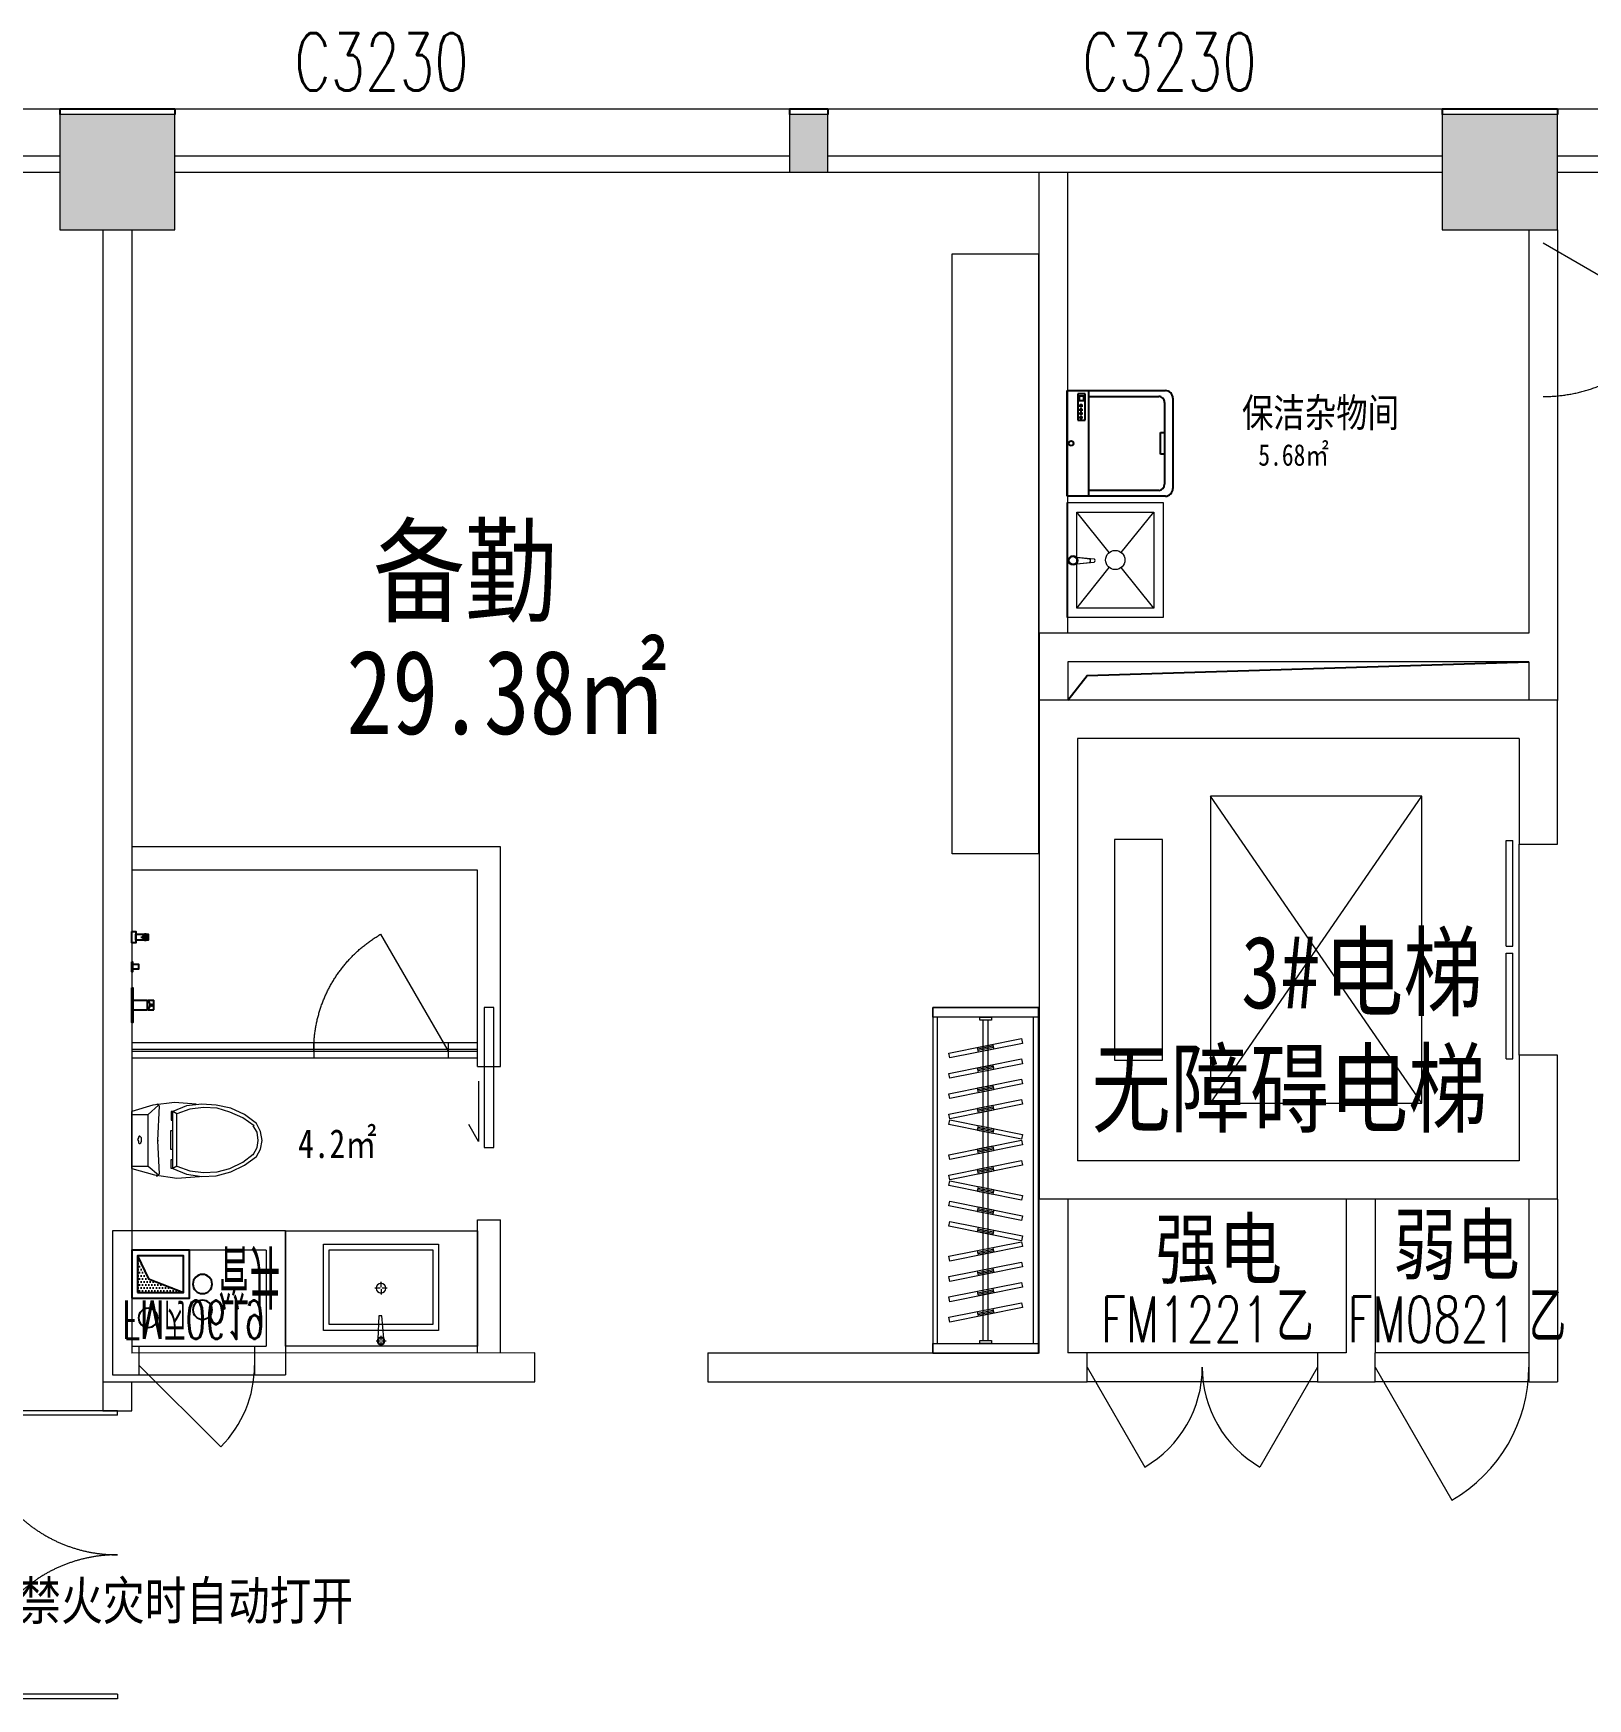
# Model space of a CAD drawing. Header units: millimetres. Extents: x 164760 to 3716174, y -1766400 to 11969.
# Drawn here: x 3548239 to 3556334, y -1512122 to -1503447 of the extents above; entities that cross this region are included whole.
import ezdxf

# ---------------------------------------------------------------- set-up
doc = ezdxf.new("R2010")
doc.units = ezdxf.units.MM
doc.header["$LTSCALE"] = 1000
doc.set_wipeout_variables(frame=1)
doc.linetypes.add('DOT', pattern=[0.2, 0.1, -0.1])
doc.linetypes.add('HIDDEN', pattern=[0.375, 0.25, -0.125, 0, 0])
doc.layers.get('0').update_dxf_attribs({"color": 253, "linetype": 'CONTINUOUS'})
for name, color, linetype in [('3', 253, 'CONTINUOUS'), ('DIM_LEAD', 253, 'CONTINUOUS'), ('FC-Text Annotation', 253, 'CONTINUOUS'), ('FF-FIXT', 253, 'CONTINUOUS'), ('PUB_TEXT', 253, 'CONTINUOUS'), ('SURFACE', 253, 'CONTINUOUS'), ('VPIPE-污水', 253, 'CONTINUOUS'), ('VPIPE-热给水', 253, 'CONTINUOUS'), ('VPIPE-给水', 253, 'CONTINUOUS'), ('WINDOW_TEXT', 253, 'CONTINUOUS'), ('填充', 253, 'CONTINUOUS'), ('洁具', 253, 'CONTINUOUS'), ('风道（排气道）', 253, 'CONTINUOUS')]:
    doc.layers.add(name, color=color, linetype=linetype)
for name, color, linetype, lineweight in [('COLUMN', 253, 'CONTINUOUS', 0), ('DOOR【门】', 253, 'CONTINUOUS', 0), ('FF-Door【门】', 253, 'CONTINUOUS', 0), ('FF-FIXT【洁具】', 253, 'CONTINUOUS', 0), ('FF-FURN【成品家具】', 253, 'CONTINUOUS', 0), ('FF-FURN【成品家私】', 253, 'CONTINUOUS', 0), ('FF-Win【窗】', 253, 'CONTINUOUS', 0), ('MK【门槛线】', 253, 'CONTINUOUS', 0), ('PUB_HATCH', 253, 'CONTINUOUS', 0), ('RC-Modelling【天花造型】', 253, 'CONTINUOUS', 0), ('RC-Text【天花文字】', 253, 'CONTINUOUS', 0), ('STAIR', 253, 'CONTINUOUS', 0), ('TXT【平面空间文字】', 253, 'CONTINUOUS', 0), ('WALL', 253, 'CONTINUOUS', 0), ('Wall【墙体】', 253, 'CONTINUOUS', 0), ('Wall【新建墙】', 253, 'CONTINUOUS', 0), ('WINDOW', 253, 'CONTINUOUS', 0), ('Xline【辅助线】', 253, 'CONTINUOUS', 0)]:
    doc.layers.add(name, color=color, linetype=linetype, lineweight=lineweight)
doc.layers.add('审图', color=253, linetype='CONTINUOUS', plot=False)
doc.styles.add('-宋体', font='', dxfattribs={"width": 0.8})
doc.styles.add('_TCH_WINDOW', font='SIMPLEX', dxfattribs={"bigfont": 'GBCBIG'})
doc.styles.get("Standard").update_dxf_attribs({"font": 'GBENOR', "bigfont": 'GBCBIG'})
doc.styles.add('SUN', font='romans.shx', dxfattribs={"width": 0.8, "bigfont": 'hzdx.shx'})
doc.styles.add('宋体', font='', dxfattribs={"width": 0.7})
doc.styles.add('文字', font='')
doc.styles.get('-宋体').set_extended_font_data('SimSun')
doc.styles.get('宋体').set_extended_font_data('SimSun')
doc.styles.get('文字').set_extended_font_data('SimSun')

# ---------------------------------------------------------------- blocks, each defined once
blk = doc.blocks.new('$WINLIB2D$00000004')
for p, q in [((-0.5, 0.5), (0.5, 0.5)), ((-0.5, 0.5), (-0.5, -0.5)), ((0.5, -0.5), (0.5, 0.5)), ((-0.5, 0.2405796575893152), (0.5, 0.2405796575893152)), ((-0.5, -0.5), (0.5, -0.5))]:
    blk.add_line(p, q)
blk = doc.blocks.new('海龙_0918165925')
at = {"layer": 'PUB_HATCH'}
for points in [[(17700, -600.0000000114087), (18300, -600.0000000114087), (18300, -1.14087015e-08), (17700, -1.14087015e-08)], [(21500.00000011362, -300.0000000935979), (21700.00000001211, -300.0000000935979), (21700.00000001211, -9.35979187e-08), (21500.00000011362, -9.35979187e-08)], [(24899.99999999907, -600.0000000111758), (25499.99999999907, -600.0000000111758), (25499.99999999907, -1.11758709e-08), (24899.99999999907, -1.11758709e-08)]]:
    blk.add_hatch(color=256, dxfattribs=at).paths.add_polyline_path(points)
at = {"layer": 'COLUMN'}
for p, q in [((18300, -1.14087015e-08), (17700, -1.14087015e-08)), ((25499.99999999907, -1.11758709e-08), (24899.99999999907, -1.11758709e-08)), ((17699.99999991059, -300.0000000016298), (17700, -600.0000000114087)), ((18300, -600.0000000114087), (18299.99999991059, -300.0000000938308)), ((24899.99999991059, -300.0000000817236), (24899.99999999907, -600.0000000111758)), ((25499.99999999907, -600.0000000111758), (25499.99999991059, -300.0000016842969)), ((17700, -600.0000000114087), (18300, -600.0000000114087)), ((24899.99999999907, -600.0000000111758), (25499.99999999907, -600.0000000111758))]:
    blk.add_line(p, q, dxfattribs=at)
blk = doc.blocks.new('$TCHSYS$LDOR22D')
for p, q in [((-0.5166666666663638, 0.8332552583810156), (-0.0166666666667101, 0.8332552583810156)), ((-0.5166666666663638, 0.8332552583810156), (-0.5166666666663638, 0.6666666666662593)), ((-0.0166666666667101, 0.8332552583810156), (-0.0166666666667101, 0.6666666666662593)), ((0.0166666666666089, 0.8332552583810156), (0.0166666666666089, 0.6666666666662593)), ((0.0166666666666089, 0.8332552583810156), (0.5166666666662572, 0.8332552583810156)), ((0.5166666666662572, 0.8332552583810156), (0.5166666666662572, 0.6666666666662593)), ((-0.5166666666663638, 0.6666666666662593), (-0.0166666666667101, 0.6666666666662593)), ((0.0166666666666089, 0.6666666666662593), (0.5166666666662572, 0.6666666666662593)), ((-0.5000000000000071, 0.4999999999999858), (0.5000000000000373, 0.4999999999999858))]:
    blk.add_line(p, q)
blk = doc.blocks.new('$DorLib2D$00000214')
at = {"color": 0}
blk.add_line((0.4999999999999894, 1.07e-14), (4.62e-14, 0.8660254037843593), dxfattribs=at)
blk.add_arc((0.5000000000005472, -6.359e-13), 1.0000000000008, 120.0000000001199, 180, dxfattribs=at)
blk = doc.blocks.new('$DorLib2D$00000215')
at = {"color": 0}
for p, q in [((-0.4999999999999912, 7.1e-15), (-0.2500000000000249, 0.4330127018921673)), ((0.5000000000000089, 7.1e-15), (0.2500000000000355, 0.4330127018921708))]:
    blk.add_line(p, q, dxfattribs=at)
for centre, radius, start, end in [((-0.4999999999992113, 3.837e-13), 0.4999999999992167, 0, 60.00000000009565), ((0.4999999999988507, 5.151e-13), 0.4999999999989192, 119.9999999999043, 180)]:
    blk.add_arc(centre, radius, start, end, dxfattribs=at)
blk = doc.blocks.new('DOOR_D02')
at = {"layer": 'FF-Door【门】'}
for p, q in [((-0.4842105263157892, 0.4997506303355456), (-0.4999999999999997, 0.4997506303355456)), ((-0.4999999999999997, 0), (-0.4999999999999997, 0.4997506303355456)), ((-0.4842105263157892, 0), (-0.4842105263157892, 0.5000000000000019)), ((0.4842105263157892, 0), (0.4842105263157892, 0.5000000000000019)), ((0.4842105263157892, 0.4997506303355456), (0.4999999999999997, 0.4997506303355456)), ((0.4999999999999997, 0), (0.4999999999999997, 0.4997506303355456)), ((-0.4842105263157892, 0), (-0.4999999999999997, 0)), ((0.4842105263157892, 0), (0.4999999999999997, 0))]:
    blk.add_line(p, q, dxfattribs=at)
at = {"layer": 'FF-Door【门】', "color": 8, "linetype": 'HIDDEN', "ltscale": 15}
for centre, start, end in [((-0.4999999999999997, 0), 0, 90), ((0.4995012606710915, -2e-16), 89.99999999999999, 180)]:
    blk.add_arc(centre, 0.4997506303355456, start, end, dxfattribs=at)
blk = doc.blocks.new('A$C78EA0098')
at = {"color": 33, "linetype": 'Continuous'}
for p, q in [((47.00000128359533, 353.7500000006403), (90.00000128336251, 353.7500000006403)), ((68.50000128359534, 375.2500000005239), (68.50000128359534, 332.2500000007567))]:
    blk.add_line(p, q, dxfattribs=at)
for p, q in [((4.999999124091118, 24.99999973730883, 9.256461575e-07), (81.00000097975135, 24.99999973725062, 9.256461575e-07)), ((81.00000097951852, -25.00000026274938, 3.560162716e-07), (81.00000097951852, 24.99999973725062, 3.560162716e-07)), ((81.00000097951852, 19.99999973730882, 9.256461575e-07), (87.98346753581427, 19.99999973725062, 9.256461575e-07)), ((84.0000009795185, 24.99999973725062, 9.256461575e-07), (114.0000009795185, 24.99999973725062, 9.256461575e-07)), ((84.0000009795185, 19.99999973730882, 3.560162716e-07), (84.0000009795185, 24.99999973725062, 3.560162716e-07)), ((114.0000009795185, -25.00000026274938, -2.136136142e-07), (114.0000009795185, 24.99999973725062, 3.560162716e-07)), ((4.999999124091118, -25.00000026274938, 3.560162716e-07), (81.00000097951852, -25.00000026274938, 3.560162716e-07)), ((81.00000097951852, -20.00000026274938, 3.560162716e-07), (87.98346753581427, -20.00000026274938, 3.560162716e-07)), ((84.0000009795185, -25.00000026274938, 3.560162716e-07), (84.0000009795185, -20.00000026274938, 3.560162716e-07)), ((84.00000097975135, -25.00000026274938, 3.560162716e-07), (114.0000009795185, -25.00000026274938, 3.560162716e-07))]:
    blk.add_line(p, q)
for points in [[(1.4293473214e-06, 383.7500000006403), (20.00000113737769, 383.7500000006403), (20.00000113737769, 323.7500000006403), (1.4293473214e-06, 323.7500000006403)], [(20.00000113737769, 368.7500000006403), (85.00000121048652, 368.7500000006403), (85.00000121048652, 338.7500000006403), (20.00000113737769, 338.7500000006403)], [(6.619375199e-07, 226.0000000006403), (3.000000408617779, 226.0000000006403), (3.000000408617779, 174.0000000006403), (6.619375199e-07, 174.0000000006403)], [(3.000000408617779, 212.5000000006403), (33.50000047450885, 212.5000000006403), (33.50000047450885, 187.5000000006403), (3.000000408617779, 187.5000000006403)], [(0, 90), (4.999999124091118, 90), (4.999999124091118, -90), (0, -90)]]:
    blk.add_lwpolyline(points, close=True)
for centre, radius in [((68.50000128359534, 353.7500000006403), 11.49999999988358), ((104.0000009795185, -2.62807589e-07, 7.12013287e-08), 5)]:
    blk.add_circle(centre, radius, dxfattribs=at)
blk.add_arc((57.75000097928568, -2.627493814e-07, 9.256461575e-07), 36.2500000002529, 316.397181032414, 43.60281896758604)
blk = doc.blocks.new('PQD')
at = {"layer": '填充'}
h = blk.add_hatch(dxfattribs=at)
h.set_pattern_fill('DOTS', color=256, scale=10, style=0)
h.set_pattern_definition([(0, (0, 0), (7.9375, 15.875), [0, -15.875])])
h.paths.add_polyline_path([(517039.3606534046, 222520.7432957545), (516799.3606534047, 222520.7432957545), (516799.3606534047, 222330.7432957545), (516857.0893016653, 222450.5852683169)])
blk.add_lwpolyline([(516799.3606534047, 222330.7432957545), (516857.0893016653, 222450.5852683169), (517039.3606534046, 222520.7432957545)], dxfattribs=at)
at = {"layer": '风道（排气道）'}
for points in [[(516769.3606534046, 222550.7432957545), (517069.3606534046, 222550.7432957545), (517069.3606534046, 222300.7432957546), (516769.3606534046, 222300.7432957546)], [(516799.3606534047, 222520.7432957545), (517039.3606534046, 222520.7432957545), (517039.3606534046, 222330.7432957545), (516799.3606534047, 222330.7432957545)]]:
    blk.add_lwpolyline(points, close=True, dxfattribs=at)
blk = doc.blocks.new('$DorLib2D$00000114')
at = {"color": 0}
blk.add_line((0.4999999999999965, 3.6e-15), (-0.2071067811864751, 0.7071067811864858), dxfattribs=at)
blk.add_arc((0.5000000000013856, -1.1546e-12), 1.000000000001696, 135, 180, dxfattribs=at)
blk = doc.blocks.new('ZL_08130967')
at = {"layer": 'WINDOW'}
for p, q in [((-300.0000002686866, -374.2640686905361), (300.000000268803, -374.2640686906525)), ((-300.0000002686866, -374.2640686905361), (-300.0000002686866, -524.2640686903324)), ((300.000000268803, -524.2640686906525), (300.000000268803, -374.2640686906526)), ((-300.000000268803, -524.2640686906525), (300.000000268803, -524.2640686906525))]:
    blk.add_line(p, q, dxfattribs=at)
at = {"layer": 'WINDOW', "xscale": -600, "yscale": 600, "zscale": -600}
blk.add_blockref('$DorLib2D$00000114', (2.594897524e-07, -424.2640687119565), dxfattribs=at)
blk = doc.blocks.new('ZL_08155714')
at = {"layer": 'VPIPE-污水'}
blk.add_circle((-129.1592930657789, -712.0164852384477), 50, dxfattribs=at)
at = {"layer": 'VPIPE-热给水'}
blk.add_circle((153.8974417122081, -888.4944701527711), 50, dxfattribs=at)
at = {"layer": 'VPIPE-给水'}
blk.add_circle((153.8974417112767, -754.4488298522773), 50, dxfattribs=at)
at = {"layer": 'WALL'}
for p, q in [((-314.6437028925866, -1164.930908717448), (-314.6437028953806, -414.930906051537)), ((-314.6437028953806, -414.930906051537), (585.3562970589846, -414.9309060524683)), ((585.3562970589846, -1164.930908717215), (585.3562970589846, -414.9309060524683)), ((-214.64370288793, -1064.930908736074), (-214.6437028869986, -564.9309060706291)), ((-214.6437028869986, -564.9309060706291), (485.356297058519, -564.9309060713276)), ((485.356297058519, -1064.930908717681), (485.356297058519, -564.9309060713276)), ((485.356297058519, -1064.930908717681), (-214.6437028902583, -1064.930908714421)), ((585.3562970589846, -1164.930908717215), (-314.6437028925866, -1164.930908717448))]:
    blk.add_line(p, q, dxfattribs=at)
at = {"layer": 'WINDOW'}
for p, q in [((-175.1417361088097, -414.9309060522354), (424.8582644285634, -414.9309060522354)), ((-175.1417361088097, -414.9309060522354), (-175.1417361088097, -564.9309060520026)), ((424.8582644285634, -564.9309060522354), (424.8582644285634, -414.9309060522354)), ((-175.1417361088097, -564.9309060522354), (424.8582644285634, -564.9309060522354))]:
    blk.add_line(p, q, dxfattribs=at)
at = {"layer": 'DOOR【门】', "rotation": 359.9999999999407}
blk.add_blockref('ZL_08130967', (124.8582641605362, -40.66683738032679), dxfattribs=at)
at = {"layer": '洁具'}
blk.add_blockref('PQD', (-516984.0043562921, -223365.674204469), dxfattribs=at)
at = {"layer": 'TXT【平面空间文字】', "color": 3, "ltscale": 100, "style": 'SUN', "width": 0.6}
blk.add_text('FM丙0619', height=200, dxfattribs=at).set_placement((-262.7201560644175, -802.7310877612123, 8.09054457e-08))
at = {"layer": 'TXT【平面空间文字】', "width": 0.75}
blk.add_text('管井', height=300, dxfattribs=at).set_placement((236.4133385177701, -1085.331863474101))
blk = doc.blocks.new('A$C5D954283')
at = {"color": 8}
for p, q in [((1.164153e-10, 532.1264297300949), (1.164153e-10, 509.5472297300585)), ((-4.032000000006519, 505.5152297301683), (-26.20799999998417, 505.5152297301683)), ((1.164153e-10, 501.4832297300454), (1.164153e-10, 478.5008297301828)), ((25.80480000015814, 505.5152297301683), (4.032000000006519, 505.5152297301683)), ((1.164153e-10, 235.0799999996088), (1.164153e-10, 263.807999999728)), ((-5.039999999920837, 230.0399999998044), (-32.7599999998929, 230.0399999998044)), ((1.164153e-10, 225), (1.164153e-10, 196.2719999998808)), ((32.25600000005215, 230.0399999998044), (5.040000000037252, 230.0399999998044))]:
    blk.add_line(p, q, dxfattribs=at)
at = {"color": 0, "linetype": 'Continuous'}
for p, q in [((-11.15956800000276, 374.2569191276562), (-17.54950176004786, 495.4865680530201)), ((15.14995655568782, 492.2146877725608), (4.840431999997235, 374.2569191276562)), ((4.840431999997235, 374.2569191276562), (-11.15956799988635, 374.2569191276562))]:
    blk.add_line(p, q, dxfattribs=at)
blk.add_lwpolyline([(300, 0), (300, 450), (-300, 450), (-300, 0)], close=True, dxfattribs=at)
at = {"color": 8, "ltscale": 1000, "const_width": 0.448}
blk.add_lwpolyline([(1.164153e-10, 505.7392297300975, -1), (1.164153e-10, 505.2912297302391, -1)], format="xyb", close=True, dxfattribs=at)
at = {"color": 8}
blk.add_lwpolyline([(270, 30), (270.0000000001164, 420), (-270, 420), (-270, 30)], close=True, dxfattribs=at)
at = {"color": 8, "const_width": 0.8399999999999997}
blk.add_lwpolyline([(0.1400000000139698, 230.4599999999628, -0.9999999999999998), (0.1400000000139698, 229.6199999998789, -0.9999999999999998)], format="xyb", close=True, dxfattribs=at)
at = {"color": 0, "linetype": 'Continuous'}
blk.add_circle((1.164153e-10, 505.5152297301683), 20.16, dxfattribs=at)
at = {"color": 8}
for centre, radius in [((0.2651944293174893, 505.7008297301363), 16.25438224187546), ((1.164153e-10, 230.0399999998044), 25.2)]:
    blk.add_circle(centre, radius, dxfattribs=at)
blk = doc.blocks.new('ZL_08127082')
at = {"layer": 'FF-FIXT【洁具】'}
for p, q in [((-184.0723225633846, -108.7700514605967), (-150.6046904385439, 0)), ((146.4211623065057, 0), (-150.6046904385439, 0)), ((-133.8707755542127, 0), (-133.8707755542127, -83.66927795595257)), ((133.8707755542127, 0), (133.8707755542127, -83.66927795595257)), ((146.4211623065057, 0), (179.8888932532863, -117.1369100807933)), ((-133.8707755542127, -83.66927795595257), (-184.0723225633846, -138.0542542752809)), ((133.8707755542127, -83.66927795595257), (-133.8707755542127, -83.66927795595257)), ((-20.91729478345951, -37.65116025687894), (-16.73386547336122, -33.46773094678065)), ((-20.91729478345951, -41.83458956703543), (-20.91729478345951, -37.65116025687894)), ((-16.73386547336122, -46.01811769907363), (-20.91729478345951, -41.83458956703543)), ((-16.73386547336122, -33.46773094678065), (-12.55043616326293, -33.46773094678065)), ((-12.55043616326293, -50.20154700923012), (-16.73386547336122, -46.01811769907363)), ((-12.55043616326293, -33.46773094678065), (-4.18347872106824, -29.28420281474246)), ((4.18347872106824, -50.20154700923012), (-12.55043616326293, -50.20154700923012)), ((-4.18347872106824, -29.28420281474246), (4.18347872106824, -33.46773094678065)), ((4.18347872106824, -33.46773094678065), (12.55033734132303, -33.46773094678065)), ((12.55033734132303, -46.01811769907363), (4.18347872106824, -50.20154700923012)), ((12.55033734132303, -33.46773094678065), (16.73386547336122, -37.65116025687894)), ((16.73386547336122, -41.83458956703543), (12.55033734132303, -46.01811769907363)), ((16.73386547336122, -37.65116025687894), (16.73386547336122, -41.83458956703543)), ((133.8707755542127, -83.66927795595257), (179.8888932532863, -138.0542542752809)), ((-196.6227093156776, -221.7235322312918), (-184.0723225633846, -108.7700514605967)), ((-179.8888932532863, -142.2376835854375), (-4.94109699503e-05, -133.8708249651827)), ((-4.94109699503e-05, -133.8708249651827), (-4.94109699503e-05, -138.0542542752809)), ((-4.94109699503e-05, -133.8708249651827), (175.7053651212482, -142.2376835854375)), ((184.0723225634429, -133.8708249651827), (175.7053651212482, -142.2376835854375)), ((179.8888932532863, -117.1369100807933), (196.6227093157358, -234.2739189835847)), ((184.0723225634429, -125.503867522988), (184.0723225634429, -133.8708249651827)), ((-188.255850695481, -334.6770130019868), (-196.6227093156776, -221.7235322312918)), ((-179.8888932532863, -284.4754659928149), (-150.6046904385439, -213.3565747890971)), ((-163.1550771908951, -301.2092820552061), (-138.0543036862509, -234.2739189835847)), ((-150.6046904385439, -204.9896173469024), (-104.5865727394703, -204.9896173469024)), ((-150.6046904385439, -213.3565747890971), (-150.6046904385439, -204.9896173469024)), ((-138.0543036862509, -234.2739189835847), (-150.6046904385439, -213.3565747890971)), ((146.4211623065057, -213.3565747890971), (-150.6046904385439, -213.3565747890971)), ((133.8707755542127, -234.2739189835847), (-138.0543036862509, -234.2739189835847)), ((-104.5865727394703, -204.9896173469024), (-104.5865727394703, -213.3565747890971)), ((-50.20159642014187, -213.3565747890971), (-50.20159642014187, -200.8061880368041)), ((-50.20159642014187, -200.8061880368041), (46.01806828810367, -200.8061880368041)), ((46.01806828810367, -213.3565747890971), (-50.20159642014187, -213.3565747890971)), ((46.01806828810367, -200.8061880368041), (46.01806828810367, -213.3565747890971)), ((100.4030446074321, -204.9896173469024), (100.4030446074321, -213.3565747890971)), ((146.4211623065057, -204.9896173469024), (100.4030446074321, -204.9896173469024)), ((133.8707755542127, -234.2739189835847), (146.4211623065057, -213.3565747890971)), ((133.8707755542127, -234.2739189835847), (158.9715490588569, -301.2092820552061)), ((146.4211623065057, -213.3565747890971), (146.4211623065057, -204.9896173469024)), ((146.4211623065057, -213.3565747890971), (175.7053651212482, -284.4754659928149)), ((196.6227093157358, -234.2739189835847), (188.2557518735411, -351.4108290644363)), ((-188.255850695481, -363.9612158167292), (-179.8888932532863, -284.4754659928149)), ((-171.5219358111499, -372.3281732589239), (-163.1550771908951, -301.2092820552061)), ((158.9715490588569, -301.2092820552061), (167.3385065010516, -372.3281732589239)), ((175.7053651212482, -284.4754659928149), (188.2557518735411, -363.9612158167292)), ((-184.0723225633846, -439.2635363305453), (-188.255850695481, -363.9612158167292)), ((-167.3385065009934, -443.4469656406435), (-171.5219358111499, -372.3281732589239)), ((167.3385065010516, -372.3281732589239), (163.1549783689552, -443.4469656406435)), ((188.2557518735411, -363.9612158167292), (184.0723225634429, -439.2635363305453)), ((-167.3385065009934, -514.5658568443614), (-184.0723225633846, -439.2635363305453)), ((-146.4211623065057, -510.3824275342049), (-167.3385065009934, -443.4469656406435)), ((-133.8707755542127, -585.684748048021), (-167.3385065009934, -514.5658568443614)), ((-117.1369594918215, -577.3177906058263), (-146.4211623065057, -510.3824275342049)), ((146.4211623065057, -510.3824275342049), (112.9534313597833, -577.3177906058263)), ((163.1549783689552, -514.5658568443614), (129.6873462441144, -585.684748048021)), ((163.1549783689552, -443.4469656406435), (146.4211623065057, -510.3824275342049)), ((184.0723225634429, -439.2635363305453), (163.1549783689552, -514.5658568443614)), ((-87.85275667707901, -648.436681809544), (-133.8707755542127, -585.684748048021)), ((-75.30236992478603, -635.8862950572511), (-117.1369594918215, -577.3177906058263)), ((112.9534313597833, -577.3177906058263), (71.11884179274784, -631.7027669251547)), ((129.6873462441144, -585.684748048021), (83.66922854504082, -648.436681809544)), ((-46.01806828810367, -669.3539271820919), (-87.85275667707901, -648.436681809544)), ((-41.83463897800538, -652.6201111196423), (-75.30236992478603, -631.7027669251547)), ((-4.94109699503e-05, -677.7208846242283), (-46.01806828810367, -669.3539271820919)), ((-4.94109699503e-05, -656.8035404297407), (-41.83463897800538, -652.6201111196423)), ((37.6511108459672, -652.6201111196423), (-4.94109699503e-05, -656.8035404297407)), ((46.01806828810367, -669.3539271820919), (-4.94109699503e-05, -677.7208846242283)), ((75.30227110284613, -631.7027669251547), (37.6511108459672, -652.6201111196423)), ((83.66922854504082, -648.436681809544), (46.01806828810367, -669.3539271820919))]:
    blk.add_line(p, q, dxfattribs=at)
blk = doc.blocks.new('ZL_08123655')
at = {"layer": 'FF-FIXT【洁具】'}
for p, q in [((-184.0723225633846, -138.0542542752809), (-188.255850695481, -129.6872968331445)), ((-179.8888932532863, -142.2376835854375), (-184.0723225633846, -138.0542542752809))]:
    blk.add_line(p, q, dxfattribs=at)
at = {"layer": 'DIM_LEAD'}
blk.add_blockref('ZL_08127082', (0, 0), dxfattribs=at)
blk = doc.blocks.new('DOORBLK101')
at = {"layer": 'FF-Door【门】'}
blk.add_line((-0.5, 0), (2e-16, 0.8660254037844385), dxfattribs=at)
at = {"layer": 'FF-Door【门】', "color": 8, "linetype": 'HIDDEN', "ltscale": 15}
blk.add_arc((-0.5, 0), 1, 0, 60, dxfattribs=at)
blk = doc.blocks.new('trb')
at = {"layer": 'FF-FIXT【洁具】', "linetype": 'Continuous'}
for p, q in [((537096472.0017095, 3532331297.998846), (537096682.9582691, 3532331129.233599)), ((537096701.6966256, 3532331300.00441), (537096710.1369843, 3532331208.085575)), ((537096701.6966256, 3532331300.00441), (537096709.2115637, 3532331229.813963)), ((537096737.55285, 3532331299.540461), (537096727.7084105, 3532331208.085575)), ((537096737.55285, 3532331299.540461), (537096728.4991843, 3532331229.813963)), ((537096761.04515, 3532331129.233599), (537096972.0017096, 3532331297.998846)), ((537096472.0017095, 3532330897.998846), (537096682.9582691, 3532331066.764094)), ((537096761.04515, 3532331066.764094), (537096972.0017096, 3532330897.998846))]:
    blk.add_line(p, q, dxfattribs=at)
for points in [[(537097022.0017095, 3532331347.998847), (537097022.0017095, 3532330847.998846), (537096422.0017095, 3532330847.998846), (537096422.0017095, 3532331347.998847)], [(537096972.0017096, 3532331297.998846), (537096972.0017096, 3532330897.998846), (537096472.0017095, 3532330897.998846), (537096472.0017095, 3532331297.998846)]]:
    blk.add_lwpolyline(points, close=True, dxfattribs=at)
for centre, radius in [((537096719.8542863, 3532331317.513102), 25.22409493467421), ((537096719.8542863, 3532331317.513102), 20.03222849535814), ((537096722.0017095, 3532331097.998846), 50)]:
    blk.add_circle(centre, radius, dxfattribs=at)
for centre, radius, start, end in [((537096718.855374, 3532331244.372034), 17.46254520879447, 236.4780158779987, 303.5219841220012), ((537096718.9226974, 3532331213.936471), 10.55564958480861, 213.6618492306398, 326.3381507693602)]:
    blk.add_arc(centre, radius, start, end, dxfattribs=at)
blk = doc.blocks.new('海龙_0926162936')
at = {"layer": '3', "color": 1}
blk.add_lwpolyline([(22899.99999999069, -3503.750000004657), (23000.14584962046, -3374.371572842589), (25300.00000021886, -3303.750000011176)], dxfattribs=at)
at = {"layer": 'FF-Door【门】', "color": 1}
for p, q in [((24199.99999995204, -6903.750000611181), (22999.99999995204, -6903.750000611181)), ((25299.99999987148, -6903.750000611181), (24499.99999987148, -6903.750000611181)), ((24199.99999995204, -7053.750000611181), (22999.99999995204, -7053.750000611181)), ((25299.99999987148, -7053.750000611181), (24499.99999987148, -7053.750000611181))]:
    blk.add_line(p, q, dxfattribs=at)
at = {"layer": 'FF-FIXT', "color": 1, "linetype": 'Continuous'}
for p, q in [((22896.86014917772, -2441.128381357529), (22896.8601486804, -1891.129381382139)), ((22896.8601486804, -1891.129381382139), (23407.88692367449, -1891.129380895756)), ((22952.64215744007, -1908.373084043851), (22952.64215757046, -2044.973762758542)), ((22990.13889141194, -1908.373084036633), (22952.64215744007, -1908.373084043851)), ((22990.13889154605, -2044.973762735724), (22990.13889141194, -1908.373084036633)), ((23009.58383386396, -2437.990848492133), (23009.58383336757, -1891.129381275037)), ((22959.25925455149, -1919.662409163779), (22959.25925456546, -1942.241003965726)), ((22982.41897358373, -1919.662409158889), (22959.25925455149, -1919.662409163779)), ((22959.25925456546, -1942.241003965726), (22982.41897360329, -1942.241003951523)), ((22963.698044274, -1964.382797541562), (22973.61587277893, -1964.382797530387)), ((22963.6980442889, -1975.260428743437), (22963.698044274, -1964.382797541562)), ((22973.61587278917, -1975.260428732727), (22963.6980442889, -1975.260428743437)), ((22963.69804429263, -1985.412829122739), (22973.61587279476, -1985.412829127163)), ((22963.6980443066, -1996.290460341377), (22963.69804429263, -1985.412829122739)), ((22973.61587277893, -1964.382797530387), (22973.61587278917, -1975.260428732727)), ((22973.61587279476, -1985.412829127163), (22973.61587280687, -1996.290460323216)), ((22982.41897360329, -1942.241003951523), (22982.41897358373, -1919.662409158889)), ((23009.58383340016, -1921.203769701766), (23372.9229384996, -1921.203769393731)), ((23404.09093853552, -1953.087769356091), (23404.09093892016, -2379.169992443407)), ((23446.84692370892, -1930.984380880138), (23446.84692413826, -2401.273380881408)), ((22952.64215757046, -2044.973762758542), (22990.13889154605, -2044.973762735724)), ((22973.61587280687, -1996.290460323216), (22963.6980443066, -1996.290460341377)), ((22963.69804432523, -2015.8701965441), (22963.69804431498, -2004.992565334076)), ((22963.69804431498, -2004.992565334076), (22973.61587281525, -2004.992565315915)), ((22973.61587282177, -2015.87019653176), (22963.69804432523, -2015.8701965441)), ((22963.69804433268, -2025.297421488678), (22973.61587283481, -2025.297421477036)), ((22963.6980443392, -2036.175052712672), (22963.69804433268, -2025.297421488678)), ((22973.61587284785, -2036.175052716862), (22963.6980443392, -2036.175052712672)), ((22973.61587281525, -2004.992565315915), (22973.61587282177, -2015.87019653176)), ((22973.61587283481, -2025.297421477036), (22973.61587284785, -2036.175052716862)), ((23382.60139566474, -2109.503067624522), (23404.09093867243, -2109.503067613114)), ((23382.60139571317, -2166.128880919423), (23382.60139566474, -2109.503067624522)), ((23382.60139576811, -2222.754694213858), (23382.60139571317, -2166.128880919423)), ((23404.09093877859, -2222.754694195232), (23382.60139576811, -2222.754694213858)), ((23372.92293894011, -2411.053992477246), (23009.58383384347, -2411.053992808564)), ((23407.88692416996, -2441.128380912589), (22896.86014917772, -2441.128381357529))]:
    blk.add_line(p, q, dxfattribs=at)
for centre, major_axis, ratio, start_param, end_param in [((23407.88692370988, -1930.984380918788), (4.97431762e-08, -39.8550000061847), 0.9775435953611676, 1.570796326518881, 3.141592653208218), ((23372.92293852847, -1953.087769373786), (-4.89605726e-08, -31.88399999461024), 0.9775435956722383, 1.570796329053116, 3.141592656085787), ((22916.71137118526, -2166.128881352022), (-1.253208276e-07, -12.77775263884322), 0.9775435958008358, 1.57079632665277, 7.853981633832356), ((23372.92293891683, -2379.16999246669), (-3.43915034e-08, -31.88400000206082), 0.9775435955022276, 2.02852e-09, 1.570796328606429), ((23407.8869241355, -2401.273380910512), (-7.8609054e-09, -39.85500000571919), 0.9775435953725558, 1.1208763e-09, 1.570796327744823)]:
    blk.add_ellipse(centre, major_axis=major_axis, ratio=ratio, start_param=start_param, end_param=end_param, dxfattribs=at)
at = {"layer": 'FF-FURN【成品家具】', "color": 1}
for p, q in [((22296.85753787775, -4304.62784298486), (22296.86900189612, -1177.925526224542)), ((22296.86900189612, -1177.925526224542), (22746.86900185794, -1177.925523743499)), ((22746.86900185794, -1177.925523743499), (22746.85753783956, -4304.627840503817)), ((22746.85753783956, -4304.627840503817), (22296.85753787775, -4304.62784298486))]:
    blk.add_line(p, q, dxfattribs=at)
for points in [[(22196.86016394804, -5154.888357045595), (22196.86016395036, -5104.888357045595), (22746.86016395036, -5104.88835707563), (22746.86016394803, -5154.88835707563)], [(22746.86016385211, -6904.88835707563), (22746.86016395036, -5104.88835707563), (22196.86016395036, -5104.888357045595), (22196.86016385211, -6904.888357045594)], [(22441.8601639471, -5169.888357058866), (22441.86016394803, -5154.888357058865), (22501.86016394803, -5154.888357062126), (22501.8601639471, -5169.888357062125)], [(22441.8601639471, -5169.888357058866), (22441.86016394803, -5154.888357058865), (22501.86016394803, -5154.888357062126), (22501.8601639471, -5169.888357062125)], [(22501.86016385583, -6839.888357062125), (22501.8601638549, -6854.888357062126), (22441.8601638549, -6854.888357058865), (22441.86016385583, -6839.888357058867)], [(22746.8601638549, -6854.88835707563), (22746.86016385211, -6904.88835707563), (22196.86016385211, -6904.888357045594), (22196.8601638549, -6854.888357045594)]]:
    blk.add_lwpolyline(points, close=True, dxfattribs=at)
for points in [[(22221.8601638549, -6854.888357046991), (22221.86016394803, -5154.888357046992)], [(22721.8601638549, -6854.888357074234), (22721.86016394803, -5154.888357074232)]]:
    blk.add_lwpolyline(points, dxfattribs=at)
at = {"layer": 'FF-FURN【成品家具】', "color": 1, "ltscale": 0.006}
for points in [[(22459.36016385583, -6839.888357059797), (22459.3601639471, -5169.888357059797)], [(22484.36016385583, -6839.888357061195), (22484.3601639471, -5169.888357061194)]]:
    blk.add_lwpolyline(points, dxfattribs=at)
for points in [[(22280.62036843458, -5341.948133915662), (22658.222701394, -5266.838359959889), (22663.09995944332, -5291.357991970377), (22285.49762648391, -5366.467765925918)], [(22280.62036842899, -5447.830486856634), (22658.22270138841, -5372.720712901093), (22663.09995943727, -5397.240344911581), (22285.49762647785, -5472.350118867121)], [(22430.19012369774, -5312.196859816322), (22508.65294613084, -5296.58963405923), (22513.53020418016, -5321.109266069718), (22435.06738174707, -5336.716491826577)], [(22431.65330111282, -5319.552749419352), (22510.11612354592, -5303.94552366226), (22512.06702676555, -5313.753376466455), (22433.60420433246, -5329.360602223547)], [(22430.19012369216, -5418.079212757525), (22508.65294612525, -5402.471987000434), (22513.53020417411, -5426.991619010689), (22435.06738174101, -5442.598844767781)], [(22431.65330110677, -5425.435102360555), (22510.11612353986, -5409.827876603464), (22512.0670267595, -5419.635729407659), (22433.6042043264, -5435.242955164751)], [(22280.62036842341, -5553.712839797838), (22658.22270138236, -5478.603065842297), (22663.09995943168, -5503.122697852552), (22285.49762647226, -5578.232471808326)], [(22430.1901236861, -5523.96156569873), (22508.65294611966, -5508.354339941638), (22513.53020416852, -5532.873971951893), (22435.06738173543, -5548.481197708984)], [(22431.65330110118, -5531.31745530176), (22510.11612353428, -5515.710229544668), (22512.06702675391, -5525.518082348863), (22433.60420432082, -5541.125308105955)], [(22280.62036841735, -5659.595192739041), (22658.22270137677, -5584.485418783501), (22663.09995942563, -5609.005050793756), (22285.49762646668, -5684.11482474953)], [(22430.19012368051, -5629.843918639701), (22508.65294611361, -5614.236692882841), (22513.53020416293, -5638.756324893097), (22435.06738172937, -5654.363550650188)], [(22431.65330109512, -5637.199808242963), (22510.11612352822, -5621.592582485871), (22512.06702674786, -5631.400435290067), (22433.60420431476, -5647.007661046926)], [(22658.22270136559, -5789.99717771099), (22280.62036841456, -5714.887403714005), (22285.49762646621, -5690.367771704216), (22663.09995941725, -5765.4775457012)], [(22508.65294610569, -5760.24590359535), (22430.19012367446, -5744.638677829644), (22435.06738172611, -5720.119045819854), (22513.53020415735, -5735.726271585561)], [(22280.62036840571, -5871.359898621449), (22658.22270136513, -5796.250124665909), (22663.09995941445, -5820.769756676163), (22285.49762645504, -5895.879530631704)], [(22510.11612352124, -5752.89001399232), (22431.65330109, -5737.282788226846), (22433.60420431057, -5727.474935422884), (22512.0670267418, -5743.082161188591)], [(22430.19012366887, -5841.608624522109), (22508.65294610197, -5826.001398765249), (22513.53020415129, -5850.521030775504), (22435.0673817182, -5866.128256532596)], [(22431.65330108348, -5848.964514125139), (22510.11612351658, -5833.357288368279), (22512.06702673622, -5843.165141172474), (22433.60420430312, -5858.772366929334)], [(22280.62036840012, -5977.242251562653), (22658.22270135954, -5902.132477607112), (22663.0999594084, -5926.652109617368), (22285.49762644898, -6001.761883572908)], [(22430.19012366328, -5947.490977463313), (22508.65294609638, -5931.88375170622), (22513.53020414524, -5956.403383716708), (22435.06738171214, -5972.010609473567)], [(22431.65330107789, -5954.846867066343), (22510.11612351099, -5939.239641309483), (22512.06702673063, -5949.047494113678), (22433.60420429753, -5964.654719870537)], [(22658.22270134837, -6107.644236534601), (22280.62036839686, -6032.534462537617), (22285.49762644898, -6008.014830527827), (22663.09995940002, -6083.124604524812)], [(22508.65294608846, -6077.892962418962), (22430.19012365676, -6062.285736653255), (22435.06738170842, -6037.766104643466), (22513.53020414012, -6053.373330409173)], [(22510.11612350401, -6070.537072815932), (22431.65330107231, -6054.929847050225), (22433.60420429287, -6045.121994246496), (22512.06702672457, -6060.72922001197)], [(22658.22270134231, -6213.526589475804), (22280.62036839128, -6138.41681547882), (22285.49762644293, -6113.897183469031), (22663.09995939396, -6189.006957465783)], [(22508.65294608241, -6183.775315360166), (22430.19012365118, -6168.168089594459), (22435.06738170283, -6143.64845758467), (22513.53020413406, -6159.255683350144)], [(22510.11612349795, -6176.419425757136), (22431.65330106672, -6160.812199991429), (22433.60420428729, -6151.0043471877), (22512.06702671852, -6166.611572953174)], [(22658.22270133672, -6319.408942416776), (22280.62036838522, -6244.299168420024), (22285.49762643734, -6219.779536410235), (22663.09995938838, -6294.889310406986)], [(22280.62036837684, -6400.771663327235), (22658.22270133626, -6325.661889371695), (22663.09995938512, -6350.181521382182), (22285.4976264257, -6425.291295337723)], [(22508.65294607682, -6289.657668301138), (22430.19012364512, -6274.050442535664), (22435.06738169724, -6249.530810525874), (22513.53020412847, -6265.138036291348)], [(22510.11612349236, -6282.301778698339), (22431.65330106067, -6266.694552932634), (22433.6042042817, -6256.886700128671), (22512.06702671293, -6272.493925894377)], [(22430.19012364, -6371.020389228128), (22508.6529460731, -6355.413163471036), (22513.53020412195, -6379.932795481291), (22435.06738168886, -6395.540021238383)], [(22431.65330105461, -6378.376278831158), (22510.11612348771, -6362.769053074066), (22512.06702670734, -6372.576905878261), (22433.60420427425, -6388.184131635353)], [(22280.62036837125, -6506.654016268439), (22658.2227013302, -6431.544242312899), (22663.09995937953, -6456.063874323153), (22285.49762642011, -6531.173648278927)], [(22430.19012363441, -6476.902742169099), (22508.65294606751, -6461.295516412239), (22513.53020411637, -6485.815148422495), (22435.06738168327, -6501.422374179587)], [(22431.65330104902, -6484.258631772362), (22510.11612348212, -6468.651406015268), (22512.06702670176, -6478.459258819464), (22433.60420426866, -6494.066484576556)], [(22280.6203683652, -6612.536369209644), (22658.22270132462, -6537.426595254102), (22663.09995937347, -6561.946227264357), (22285.49762641452, -6637.05600122013)], [(22430.19012362836, -6582.785095110303), (22508.65294606145, -6567.177869353443), (22513.53020411078, -6591.697501363698), (22435.06738167768, -6607.304727120791)], [(22431.65330104297, -6590.140984713565), (22510.11612347606, -6574.533758956474), (22512.0670266957, -6584.341611760668), (22433.60420426261, -6599.948837517527)], [(22280.62036835961, -6718.418722150848), (22658.22270131903, -6643.308948195306), (22663.09995936789, -6667.828580205561), (22285.49762640847, -6742.938354161103)], [(22430.19012362277, -6688.667448051507), (22508.65294605587, -6673.060222294648), (22513.53020410473, -6697.579854304902), (22435.06738167163, -6713.187080061995)], [(22431.65330103738, -6696.023337654769), (22510.11612347048, -6680.416111897677), (22512.06702669012, -6690.223964701871), (22433.60420425702, -6705.831190458731)]]:
    blk.add_lwpolyline(points, close=True, dxfattribs=at)
at = {"layer": 'FF-FURN【成品家私】', "color": 1}
blk.add_lwpolyline([(19860.00000743754, -5834.749006215017), (19910.00000743754, -5834.749006215017), (19910.00000743754, -5104.749006215017), (19860.00000743754, -5104.749006215017)], close=True, dxfattribs=at)
blk.add_lwpolyline([(19831.39858256932, -5487.603933464969), (19831.39858256932, -5801.876992937177), (19780.58619752712, -5714.847192977322)], dxfattribs=at)
at = {"layer": 'MK【门槛线】', "color": 1}
for p, q in [((19824.99999996601, -5288.490329813212), (18029.16292550741, -5288.490329812979)), ((18972.74509113608, -5288.490329812979), (18972.74509113608, -5368.49032981298)), ((19672.74509113608, -5288.490329812979), (19672.74509113608, -5368.49032981298)), ((19824.99999996647, -5368.49032981298), (18029.16292542033, -5368.49032981298))]:
    blk.add_line(p, q, dxfattribs=at)
at = {"layer": 'STAIR', "color": 1}
for p, q in [((24742.7554129702, -5603.750000003027), (23642.75541297021, -4003.750000003726)), ((23642.75541297021, -5603.750000003027), (24742.7554129702, -4003.750000003726)), ((23642.75541297021, -4003.750000003726), (23642.75541297021, -5603.750000003027)), ((24742.7554129702, -4003.750000003726), (23642.75541297021, -4003.750000003726)), ((24742.7554129702, -5603.750000003027), (24742.7554129702, -4003.750000003726)), ((23142.7554129702, -4228.750000000466), (23142.7554129702, -5378.750000003259)), ((23392.7554129702, -4228.750000000466), (23142.7554129702, -4228.750000000466)), ((23392.7554129702, -5378.750000003259), (23392.7554129702, -4228.750000000466)), ((23142.7554129702, -5378.750000003259), (23392.7554129702, -5378.750000003259)), ((23642.75541297021, -5603.750000003027), (24742.7554129702, -5603.750000003027))]:
    blk.add_line(p, q, dxfattribs=at)
at = {"layer": 'SURFACE', "color": 1}
for p, q in [((17649.99999996601, -423.7499999946448), (17649.99999996601, -453.7499999969732)), ((17649.99999996601, -423.7499999946448), (17950, -423.7499999969732)), ((17950.00000000884, -423.7500000717118), (18250.00000005821, -423.7500000796281)), ((18250.00000005821, -423.7500000796281), (18250.00000005867, -453.7500000717118)), ((21449.99999996601, -423.7500000796281), (21449.99999996601, -453.7500000717118)), ((21449.99999996601, -423.7500000796281), (21649.99999996601, -423.7500000796281)), ((21649.99999996601, -423.7500000796281), (21649.99999996601, -453.7500000717118)), ((24849.99999996601, -423.7500000796281), (24849.99999996601, -453.7500000717118)), ((24849.99999996601, -423.7500000796281), (25150.00000000885, -423.7500000717118)), ((25149.99999999953, -423.7500016677659), (25449.99999996601, -423.750001673121)), ((25449.99999996601, -423.750001673121), (25449.99999996601, -453.7500016677658))]:
    blk.add_line(p, q, dxfattribs=at)
at = {"layer": 'Wall【墙体】', "color": 1}
for p, q in [((21650.00000001211, -453.7500000793952), (21450.00000011362, -453.7500000793952)), ((21450.00000011362, -453.7500000793952), (21450.00000011362, -753.7500000793952)), ((21650.00000001211, -753.7500000793952), (21650.00000001211, -453.7500000793952)), ((21450.00000011362, -753.7500000793952), (21650.00000001211, -753.7500000793952)), ((17874.9999999986, -1052.611642523203), (17874.99999998184, -7054.888357025571)), ((18024.9999999986, -1052.611642523203), (18024.99999998184, -6904.88835707563)), ((25299.99999988545, -1053.749999996973), (25299.9999999418, -3154.888357054443)), ((25449.99999996135, -1053.749999996973), (25449.99999989988, -3504.888357008109)), ((22750.00000043586, -3153.750000013504), (22749.99999999069, -3503.750000004657)), ((22750.00000043586, -3153.750000013504), (25299.9999999418, -3153.749999945052)), ((25450.00000001071, -3228.750000004656), (25450.00000001071, -3503.750000004657)), ((22899.99999954877, -3303.750000014203), (22899.99999999069, -3503.750000004657)), ((25299.99999949569, -3303.750000014203), (22899.99999954877, -3303.750000014203)), ((25299.99999949569, -3303.750000014203), (25300.00000001071, -3503.750000004657)), ((25450.0000000638, -3503.749999946915), (22749.99999999115, -3503.749999946915)), ((22749.99999999115, -3503.749999946915), (22749.99999999115, -6103.750000031432)), ((22899.99999999069, -3503.750000004657), (22749.99999999069, -3503.750000004657)), ((25450.00000001071, -3503.750000004657), (25300.00000001071, -3503.750000004657)), ((25450.00000009546, -4253.749999905704), (25450.0000000638, -3503.749999946915)), ((25249.99999996228, -3703.75000004354), (22949.99999999115, -3703.75000004354)), ((22949.99999999115, -3703.75000004354), (22949.99999999115, -5903.749999934808)), ((25249.99999996228, -3703.75000004354), (25250.00000002654, -4253.749999905704)), ((25250.00000002654, -4253.749999905704), (25450.00000009546, -4253.749999905704)), ((25450.00000009546, -5353.749999905704), (25250.00000002654, -5353.749999905704)), ((25250.00000002654, -5353.749999905704), (25249.99999996228, -5903.749999934808)), ((25450.0000000638, -6103.750000031432), (25450.00000009546, -5353.749999905704)), ((25249.99999996228, -5903.749999934808), (22949.99999999115, -5903.749999934808)), ((22746.86016397458, -6103.750000651926), (22746.86016395874, -6869.888357075629)), ((25450.0000000638, -6103.750000031432), (22749.99999999115, -6103.750000031432)), ((22899.999999939, -6103.750000651926), (22749.999999939, -6103.750000651926)), ((22749.99999981653, -6904.88835707563), (22749.99999999115, -6103.750000651926)), ((22899.999999939, -6103.750000651926), (22899.99999987381, -6903.750000668224)), ((24349.99999995157, -6103.750000651693), (24349.9999999213, -6903.750000668224)), ((24499.99999995157, -6103.750000651693), (24349.99999995157, -6103.750000651693)), ((24499.99999995157, -6103.750000651693), (24499.99999992782, -6903.750000387663)), ((25299.99999995157, -6103.750000651693), (25299.99999996507, -6903.750000387663)), ((25449.99999995157, -6103.750000651693), (25299.99999995157, -6103.750000651693)), ((25449.99999995157, -6103.750000651693), (25449.99999997206, -7053.750000644476)), ((20124.99999996694, -6903.750000117347), (18024.99999998184, -6904.88835707563)), ((20124.99999996694, -7053.750000153901), (20124.99999996694, -6903.750000117347)), ((20124.99999996694, -7053.750000113621), (20124.99999996694, -6903.750000117347)), ((21024.99999996694, -6903.75000011758), (21024.99999996694, -7053.750000113621)), ((22749.99999981653, -6904.88835707563), (21024.9999999674, -6904.888356980868)), ((22999.99999997625, -6903.750000581844), (22899.99999992782, -6903.750000668224)), ((22999.99999997625, -7053.750000514323), (22999.99999997625, -6903.750000581844)), ((24349.9999999213, -6903.750000668224), (24199.99999997625, -6903.750000581844)), ((24199.99999997625, -6903.750000581844), (24199.99999997625, -7053.750000514323)), ((24499.99999997625, -7053.750000808621), (24499.99999997625, -6903.750000309432)), ((25299.99999996507, -6903.750000387663), (25299.99999956926, -7053.750000834698)), ((17874.99999998184, -7054.888357025571), (20124.99999996694, -7053.750000153901)), ((17875.12414116692, -7054.888526210794), (17875.1241410831, -7205.113367216894)), ((18025.124141098, -7205.113367216661), (18025.124141098, -7054.888526927214)), ((21024.99999996694, -7054.888357178541), (22824.99999983423, -7054.888357037679)), ((24199.99999997625, -7053.750000514323), (24424.99999995157, -7053.750000611181)), ((24424.99999995157, -7053.750000611181), (24499.99999997625, -7053.750000808621)), ((25299.99999956926, -7053.750000834698), (25449.99999997206, -7053.750000644476)), ((17875.1241410831, -7205.113367216894), (18025.124141098, -7205.113367216661))]:
    blk.add_line(p, q, dxfattribs=at)
at = {"layer": 'Wall【新建墙】', "color": 1}
for p, q in [((19944.99999996647, -4268.490329822758), (18026.16292082145, -4268.490329822758)), ((19944.99999996647, -5411.288439051947), (19944.99999996647, -4268.490329822758)), ((19824.99999996647, -4388.490329822758), (18026.16292082145, -4388.490329822758)), ((19824.99999996647, -5411.288439051947), (19824.99999996647, -4388.490329822758)), ((19824.99999996601, -5411.288439051713), (19944.99999996647, -5411.288439051947)), ((19824.99999996647, -6903.912622540025), (19824.99999996647, -6211.288439051947)), ((19824.99999996647, -6211.288439051947), (19944.99999996647, -6211.288439051947)), ((19944.99999996694, -6903.847573571373), (19944.99999996647, -6211.288439051947))]:
    blk.add_line(p, q, dxfattribs=at)
at = {"layer": 'WINDOW', "color": 1, "linetype": 'Continuous'}
for p, q in [((19824.99999996647, -5323.490329812746), (18029.16292550741, -5323.49032981298)), ((19824.99999996647, -5333.490329812979), (18029.16292542033, -5333.490329812979))]:
    blk.add_line(p, q, dxfattribs=at)
at = {"layer": 'Xline【辅助线】', "color": 1}
for p, q in [((22750.00000033108, -3153.750000013504), (22750.00000033155, -753.7500000488944)), ((22900.00000033109, -3153.750000009313), (22900.00000033155, -753.7500000488944)), ((22824.99999983423, -7054.888357037679), (22999.99999997625, -7054.888357037679))]:
    blk.add_line(p, q, dxfattribs=at)
at = {"color": 1, "xscale": 800.000000537606, "yscale": 800.000000537606, "zscale": 800.000000537606, "rotation": 270.0000001247976}
blk.add_blockref('DOORBLK101', (25374.99999734992, -1522.142581466352), dxfattribs=at)
at = {"color": 1, "xscale": -700, "yscale": 700, "zscale": 700}
blk.add_blockref('DOORBLK101', (19322.74509113608, -5328.490329812979), dxfattribs=at)
at = {"layer": 'COLUMN', "color": 1}
blk.add_blockref('海龙_0918165925', (-50, -453.7499999857973), dxfattribs=at)
at = {"layer": 'DIM_LEAD', "color": 1, "xscale": -1, "rotation": 90}
blk.add_blockref('ZL_08123655', (18026.16292060446, -5796.654031566577), dxfattribs=at)
at = {"layer": 'FF-Door【门】', "color": 1}
for name, p, xscale, yscale, zscale, rotation in [('$DorLib2D$00000215', (23599.99999995204, -6978.750000611182), 1200, 1200, 1200, 180), ('$DorLib2D$00000214', (24899.99999987148, -6978.750000611182), 800, 800, 800, 180), ('DOOR_D02', (17950.1241412065, -7955.113366825973), 1500, 1500, 1500, 89.99999999895059)]:
    blk.add_blockref(name, p, dxfattribs=dict(at, xscale=xscale, yscale=yscale, zscale=zscale, rotation=rotation))
at = {"layer": 'FF-FIXT', "color": 1, "linetype": 'Continuous', "extrusion": (0, 0, -1), "xscale": -1, "zscale": -1, "rotation": 270.0001901183059}
blk.add_blockref('trb', (-3532352462.64815, -537111216.6890831), dxfattribs=at)
at = {"layer": 'FF-FIXT', "color": 1, "rotation": 359.999999047842}
blk.add_blockref('A$C78EA0098', (18026.1629208033, -5092.108349502087), dxfattribs=at)
at = {"layer": 'FF-Win【窗】', "color": 1}
ref = blk.add_blockref('$WINLIB2D$00000004', (16050.00000000466, -588.7499999969731), dxfattribs=dict(at, xscale=3200, yscale=-330, zscale=3200))
ref.add_attrib('A', 'C3230', (15774.81383892288, -327.5000000032596), dxfattribs={"layer": 'WINDOW_TEXT', "height": 297.5, "style": '_TCH_WINDOW', "width": 0.7058823529411766})
ref = blk.add_blockref('$WINLIB2D$00000004', (19850.0000000312, -588.7500000717118), dxfattribs=dict(at, xscale=3200, yscale=-330, zscale=3200))
ref.add_attrib('A', 'C3230', (18871.53907273896, -327.5000000719447), dxfattribs={"layer": 'WINDOW_TEXT', "height": 297.5, "style": '_TCH_WINDOW', "width": 0.7058823529411766})
ref = blk.add_blockref('$WINLIB2D$00000004', (23250.00000001351, -588.7500000717118), dxfattribs=dict(at, xscale=3200, yscale=-330, zscale=3200))
ref.add_attrib('A', 'C3230', (22974.81383893173, -327.5000000779983), dxfattribs={"layer": 'WINDOW_TEXT', "height": 297.5, "style": '_TCH_WINDOW', "width": 0.7058823529411766})
ref = blk.add_blockref('$WINLIB2D$00000004', (27050.00000002142, -588.7500016677659), dxfattribs=dict(at, xscale=3200, yscale=-330, zscale=3200))
ref.add_attrib('A', 'C3230', (26071.53907273011, -327.5000016679987), dxfattribs={"layer": 'WINDOW_TEXT', "height": 297.5, "style": '_TCH_WINDOW', "width": 0.7058823529411766})
at = {"layer": 'Wall【墙体】', "color": 1, "xscale": -1, "rotation": 180}
blk.add_blockref('ZL_08155714', (18239.64370290935, -7433.680906113237), dxfattribs=at)
at = {"layer": 'WINDOW', "color": 1, "xscale": 1100, "yscale": 200, "zscale": -1100, "rotation": 90}
blk.add_blockref('$TCHSYS$LDOR22D', (25350.00000001071, -4803.750000003027), dxfattribs=at)
at = {"layer": 'FC-Text Annotation', "color": 1, "style": '文字', "width": 0.8}
for s, height, p in [('备勤', 438.5811050578959, (19281.87053807778, -3050.701333278092)), ('29.38㎡', 438.5811050578959, (19142.86076134862, -3680.413858741057)), ('门禁火灾时自动打开', 199.1325747009862, (17222.3071916108, -8294.001623021208))]:
    blk.add_text(s, height=height, dxfattribs=at).set_placement(p)
at = {"layer": 'PUB_TEXT', "color": 1, "style": '宋体', "width": 0.8}
for s, height, p in [('电梯', 377.6371308016877, (24234.63760776678, -5108.979631604394)), ('3#', 377.6371308016877, (23802.57009721873, -5108.979631604394)), ('弱电', 302.1097046413502, (24594.0255204034, -6490.926245549461)), ('强电', 302.1097046413502, (23356.23190644244, -6513.493204084923))]:
    blk.add_text(s, height=height, dxfattribs=at).set_placement(p)
at = {"layer": 'RC-Text【天花文字】', "color": 1, "style": '宋体', "width": 0.8}
blk.add_text('5.68㎡', height=112.5, dxfattribs=at).set_placement((23891.8368186173, -2282.419434360927))
at = {"layer": 'TXT【平面空间文字】', "color": 1, "style": '-宋体', "width": 0.8}
for s, p in [('保洁杂物间', (23806.3932801499, -2081.310767004965)), ('4.2㎡', (18891.57366458606, -5888.48936547013))]:
    blk.add_text(s, height=150, dxfattribs=at).set_placement(p)
at = {"layer": 'WINDOW_TEXT', "color": 1, "style": '_TCH_WINDOW'}
for p in [(23984.51063824957, -6848.750000350642), (25300.51063816855, -6848.749999688241)]:
    blk.add_text('乙', height=270.0709219858156, dxfattribs=at).set_placement(p)
at = {"layer": 'WINDOW_TEXT', "color": 1, "style": '_TCH_WINDOW', "width": 0.7058823529411766}
for s, p in [('FM1221', (23072.51063824957, -6848.750000350642)), ('FM0821', (24356.51063816855, -6848.749999688241))]:
    blk.add_text(s, height=238, dxfattribs=at).set_placement(p)
at = {"layer": '审图', "color": 1, "style": '宋体', "width": 0.8}
blk.add_text('无障碍电梯', height=377.6371308016877, dxfattribs=at).set_placement((23024.18839389738, -5716.01963483938))
at = {"layer": 'FF-FIXT【洁具】', "color": 1, "linetype": 'Continuous', "xscale": -1, "rotation": 180}
blk.add_blockref('A$C5D954283', (19323.3802884873, -6336.623568179086), dxfattribs=at)
at = {"layer": 'FF-FIXT【洁具】', "color": 1, "linetype": 'Continuous'}
blk.add_lwpolyline([(19824.99999996647, -6868.749997909647), (18824.99999996833, -6868.749997909181), (18824.99999996833, -6268.74999790499), (19824.99999996694, -6268.749997905455)], close=True, dxfattribs=at)

msp = doc.modelspace()

# ---------------------------------------------------------------- block references
at = {"layer": 'RC-Modelling【天花造型】'}
msp.add_blockref('海龙_0926162936', (3530726.910980023, -1503417.096718103), dxfattribs=at)

doc.saveas('drawing.dxf')
